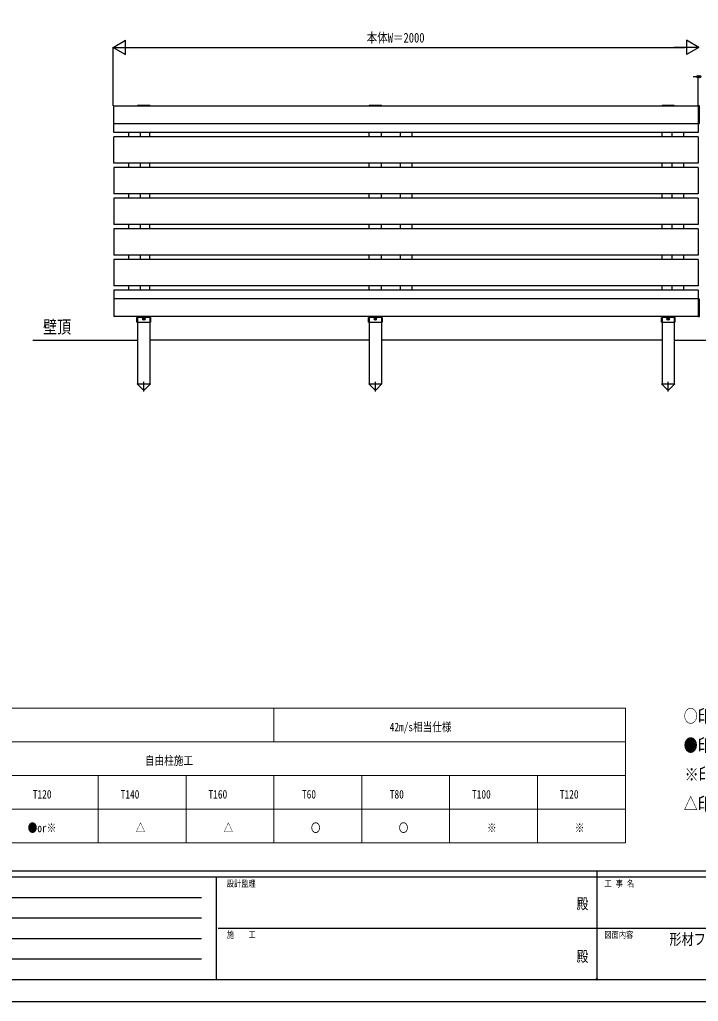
# Model space of a CAD drawing. Units: millimetres, scale not verified. Extents: x -4205 to 4205, y -2970 to 2970.
# Drawn here: x -1976 to 342, y -2970 to 386 of the extents above; entities that cross this region are included whole.
import ezdxf
from ezdxf.enums import TextEntityAlignment as Align

# ---------------------------------------------------------------- set-up
doc = ezdxf.new("R2010")
doc.units = ezdxf.units.MM
doc.header["$LTSCALE"] = 10
doc.header["$PDMODE"] = 32
doc.header["$PDSIZE"] = 5
doc.layers.add('0-1_TABLE1', color=7, linetype='Continuous', lineweight=18)
for name, color, linetype in [('0-2_USER1', 3, 'Continuous'), ('0-3_YKK_A1', 4, 'Continuous'), ('0-4_YKK_D', 6, 'Continuous'), ('0-5_YKK_ZWAK', 7, 'Continuous')]:
    doc.layers.add(name, color=color, linetype=linetype)
doc.styles.add('ＭＳ ゴシック', font='')
doc.styles.get('ＭＳ ゴシック').set_extended_font_data('MS Gothic')

msp = doc.modelspace()

# ---------------------------------------------------------------- linework, layer by layer
at = {"layer": '0-1_TABLE1'}
for p, q in [((-3807.37, -1968.12), (92.63, -1968.12)), ((-1107.37, -1968.12), (-1107.37, -2083.12)), ((92.63, -1968.12), (92.63, -2428.12)), ((-2907.37, -2083.12), (92.63, -2083.12)), ((-2907.37, -2198.12), (92.63, -2198.12)), ((-1707.37, -2198.12), (-1707.37, -2428.12)), ((-1407.37, -2198.12), (-1407.37, -2428.12)), ((-1107.37, -2198.12), (-1107.37, -2428.12)), ((-807.37, -2198.12), (-807.37, -2428.12)), ((-507.37, -2198.12), (-507.37, -2428.12)), ((-207.37, -2198.12), (-207.37, -2428.12)), ((-3807.37, -2313.12), (92.63, -2313.12)), ((-3807.37, -2428.12), (92.63, -2428.12))]:
    msp.add_line(p, q, dxfattribs=at)
at = {"layer": '0-3_YKK_A1'}
for p, q in [((340.94, 90.38), (-1654.06, 90.38)), ((-1531.06, 91.58), (-1573.06, 91.58)), ((-1563.06, 92.58), (-1558.56, 92.58)), ((-1541.06, 92.58), (-1545.56, 92.58)), ((-740.06, 91.58), (-782.06, 91.58)), ((-772.06, 92.58), (-767.56, 92.58)), ((-750.06, 92.58), (-754.56, 92.58)), ((259.94, 91.58), (217.94, 91.58)), ((227.94, 92.58), (232.44, 92.58)), ((249.94, 92.58), (245.44, 92.58)), ((340.94, 90.38), (340.94, 30.46)), ((341.44, 89.46), (340.94, 89.46)), ((340.94, 29.88), (-1654.06, 29.88)), ((340.94, 0.38), (-1654.06, 0.38)), ((-1604.56, 0.38), (-1604.56, -14.62)), ((-1564.56, 0.38), (-1564.56, -14.62)), ((-1531.06, -14.62), (-1531.06, 0.38)), ((-782.06, -14.62), (-782.06, 0.38)), ((-740.06, -14.62), (-740.06, 0.38)), ((-676.56, 0.38), (-676.56, -14.62)), ((-636.56, 0.38), (-636.56, -14.62)), ((217.94, -14.62), (217.94, 0.38)), ((251.44, 0.38), (251.44, -14.62)), ((291.44, 0.38), (291.44, -14.62)), ((341.44, 31.46), (340.94, 31.46)), ((340.94, -14.62), (-1654.06, -14.62)), ((-1654.06, -104.62), (-1654.06, -14.62)), ((340.94, -104.62), (-1654.06, -104.62)), ((340.94, -119.62), (-1654.06, -119.62)), ((-1654.06, -119.62), (-1654.06, -209.62)), ((-1604.56, -104.62), (-1604.56, -119.62)), ((-1564.56, -104.62), (-1564.56, -119.62)), ((-1531.06, -119.62), (-1531.06, -104.62)), ((-782.06, -119.62), (-782.06, -104.62)), ((-740.06, -119.62), (-740.06, -104.62)), ((-676.56, -104.62), (-676.56, -119.62)), ((-636.56, -104.62), (-636.56, -119.62)), ((217.94, -119.62), (217.94, -104.62)), ((251.44, -104.62), (251.44, -119.62)), ((291.44, -104.62), (291.44, -119.62)), ((340.94, -209.62), (-1654.06, -209.62)), ((340.94, -224.62), (-1654.06, -224.62)), ((-1654.06, -224.62), (-1654.06, -314.62)), ((-1604.56, -209.62), (-1604.56, -224.62)), ((-1564.56, -209.62), (-1564.56, -224.62)), ((-1531.06, -224.62), (-1531.06, -209.62)), ((-782.06, -224.62), (-782.06, -209.62)), ((-740.06, -224.62), (-740.06, -209.62)), ((-676.56, -209.62), (-676.56, -224.62)), ((-636.56, -209.62), (-636.56, -224.62)), ((217.94, -224.62), (217.94, -209.62)), ((251.44, -209.62), (251.44, -224.62)), ((291.44, -209.62), (291.44, -224.62)), ((340.94, -314.62), (-1654.06, -314.62)), ((340.94, -329.62), (-1654.06, -329.62)), ((-1654.06, -329.62), (-1654.06, -419.62)), ((-1604.56, -314.62), (-1604.56, -329.62)), ((-1564.56, -314.62), (-1564.56, -329.62)), ((-1531.06, -329.62), (-1531.06, -314.62)), ((-782.06, -329.62), (-782.06, -314.62)), ((-740.06, -329.62), (-740.06, -314.62)), ((-676.56, -314.62), (-676.56, -329.62)), ((-636.56, -314.62), (-636.56, -329.62)), ((217.94, -329.62), (217.94, -314.62)), ((251.44, -314.62), (251.44, -329.62)), ((291.44, -314.62), (291.44, -329.62)), ((340.94, -419.62), (-1654.06, -419.62)), ((340.94, -434.62), (-1654.06, -434.62)), ((-1654.06, -434.62), (-1654.06, -524.62)), ((-1604.56, -419.62), (-1604.56, -434.62)), ((-1564.56, -419.62), (-1564.56, -434.62)), ((-1531.06, -434.62), (-1531.06, -419.62)), ((-782.06, -434.62), (-782.06, -419.62)), ((-740.06, -434.62), (-740.06, -419.62)), ((-676.56, -419.62), (-676.56, -434.62)), ((-636.56, -419.62), (-636.56, -434.62)), ((217.94, -434.62), (217.94, -419.62)), ((251.44, -419.62), (251.44, -434.62)), ((291.44, -419.62), (291.44, -434.62)), ((340.94, -524.62), (-1654.06, -524.62)), ((-1604.56, -524.62), (-1604.56, -539.62)), ((-1564.56, -524.62), (-1564.56, -539.62)), ((-1531.06, -539.62), (-1531.06, -524.62)), ((-782.06, -539.62), (-782.06, -524.62)), ((-740.06, -539.62), (-740.06, -524.62)), ((-676.56, -524.62), (-676.56, -539.62)), ((-636.56, -524.62), (-636.56, -539.62)), ((217.94, -539.62), (217.94, -524.62)), ((251.44, -524.62), (251.44, -539.62)), ((291.44, -524.62), (291.44, -539.62)), ((340.94, -539.62), (-1654.06, -539.62)), ((-1654.06, -539.62), (-1654.06, -629.62)), ((340.94, -569.12), (-1654.06, -569.12)), ((341.44, -570.54), (340.94, -570.54)), ((340.94, -629.62), (-1654.06, -629.62)), ((-1575.31, -632.59), (-1573.31, -632.59)), ((-1575.31, -648.59), (-1575.31, -632.59)), ((-1573.31, -629.62), (-1573.31, -632.59)), ((-1573.31, -631.59), (-1530.81, -631.59)), ((-1573.06, -629.54), (-1573.06, -859.54)), ((-1554.14, -637.24), (-1554.14, -637.94)), ((-1554.14, -637.24), (-1552.91, -637.24)), ((-1552.41, -635.52), (-1551.71, -635.52)), ((-1552.41, -635.52), (-1552.41, -636.74)), ((-1552.06, -642.14), (-1552.06, -633.04)), ((-1551.71, -635.52), (-1551.71, -636.74)), ((-1551.21, -637.24), (-1549.99, -637.24)), ((-1549.99, -637.24), (-1549.99, -637.94)), ((-1531.06, -629.54), (-1531.06, -859.54)), ((-1530.81, -629.62), (-1530.81, -632.59)), ((-1530.81, -632.59), (-1528.81, -632.59)), ((-1528.81, -632.59), (-1528.81, -648.59)), ((-784.31, -632.59), (-782.31, -632.59)), ((-784.31, -648.59), (-784.31, -632.59)), ((-782.31, -629.62), (-782.31, -632.59)), ((-782.31, -631.59), (-739.81, -631.59)), ((-782.06, -629.54), (-782.06, -859.54)), ((-763.13, -637.24), (-763.13, -637.94)), ((-763.13, -637.24), (-761.91, -637.24)), ((-761.41, -635.52), (-760.71, -635.52)), ((-761.41, -635.52), (-761.41, -636.74)), ((-761.06, -642.14), (-761.06, -633.04)), ((-760.71, -635.52), (-760.71, -636.74)), ((-760.21, -637.24), (-758.98, -637.24)), ((-758.98, -637.24), (-758.98, -637.94)), ((-740.06, -629.54), (-740.06, -859.54)), ((-739.81, -629.62), (-739.81, -632.59)), ((-739.81, -632.59), (-737.81, -632.59)), ((-737.81, -632.59), (-737.81, -648.59)), ((215.69, -632.59), (217.69, -632.59)), ((215.69, -648.59), (215.69, -632.59)), ((217.69, -629.62), (217.69, -632.59)), ((217.69, -631.59), (260.19, -631.59)), ((217.94, -629.54), (217.94, -859.54)), ((236.87, -637.24), (236.87, -637.94)), ((236.87, -637.24), (238.09, -637.24)), ((238.59, -635.52), (239.29, -635.52)), ((238.59, -635.52), (238.59, -636.74)), ((238.94, -642.14), (238.94, -633.04)), ((239.29, -635.52), (239.29, -636.74)), ((239.79, -637.24), (241.02, -637.24)), ((241.02, -637.24), (241.02, -637.94)), ((259.94, -629.54), (259.94, -859.54)), ((260.19, -629.62), (260.19, -632.59)), ((260.19, -632.59), (262.19, -632.59)), ((262.19, -632.59), (262.19, -648.59)), ((341.44, -628.54), (340.94, -628.54)), ((-1575.31, -648.59), (-1528.81, -648.59)), ((-1556.61, -637.59), (-1547.51, -637.59)), ((-1556.56, -637.59), (-1547.56, -637.59)), ((-1554.14, -637.94), (-1552.91, -637.94)), ((-1552.41, -638.44), (-1552.41, -639.67)), ((-1552.41, -639.67), (-1551.71, -639.67)), ((-1551.71, -638.44), (-1551.71, -639.67)), ((-1551.21, -637.94), (-1549.99, -637.94)), ((-784.31, -648.59), (-737.81, -648.59)), ((-765.61, -637.59), (-756.51, -637.59)), ((-765.56, -637.59), (-756.56, -637.59)), ((-763.13, -637.94), (-761.91, -637.94)), ((-761.41, -638.44), (-761.41, -639.67)), ((-761.41, -639.67), (-760.71, -639.67)), ((-760.71, -638.44), (-760.71, -639.67)), ((-760.21, -637.94), (-758.98, -637.94)), ((215.69, -648.59), (262.19, -648.59)), ((234.39, -637.59), (243.49, -637.59)), ((234.44, -637.59), (243.44, -637.59)), ((236.87, -637.94), (238.09, -637.94)), ((238.59, -638.44), (238.59, -639.67)), ((238.59, -639.67), (239.29, -639.67)), ((239.29, -638.44), (239.29, -639.67)), ((239.79, -637.94), (241.02, -637.94)), ((-1931.06, -709.62), (-1573.06, -709.62)), ((-782.06, -709.54), (-1531.06, -709.54)), ((217.94, -709.54), (-740.06, -709.54)), ((259.94, -709.54), (1217.94, -709.54)), ((-1573.26, -860.54), (-1573.26, -859.54)), ((-1573.26, -859.54), (-1530.86, -859.54)), ((-1573.26, -860.54), (-1555.58, -878.08)), ((-1552.06, -885.05), (-1552.06, -852.57)), ((-1530.86, -860.54), (-1548.54, -878.08)), ((-1530.86, -859.54), (-1530.86, -860.54)), ((-782.26, -860.54), (-782.26, -859.54)), ((-782.26, -859.54), (-739.86, -859.54)), ((-782.26, -860.54), (-764.58, -878.08)), ((-761.06, -885.05), (-761.06, -852.57)), ((-739.86, -860.54), (-757.54, -878.08)), ((-739.86, -859.54), (-739.86, -860.54)), ((217.74, -860.54), (217.74, -859.54)), ((217.74, -859.54), (260.14, -859.54)), ((217.74, -860.54), (235.42, -878.08)), ((238.94, -885.05), (238.94, -852.57)), ((260.14, -860.54), (242.46, -878.08)), ((260.14, -859.54), (260.14, -860.54))]:
    msp.add_line(p, q, dxfattribs=at)
for points in [[(340.94, 90.38), (340.94, 0.38), (-1654.06, 0.38), (-1654.06, 90.38)], [(340.94, -14.62), (340.94, -104.62), (-1654.06, -104.62)], [(340.94, -119.62), (340.94, -209.62), (-1654.06, -209.62)], [(340.94, -224.62), (340.94, -314.62), (-1654.06, -314.62)], [(340.94, -329.62), (340.94, -419.62), (-1654.06, -419.62)], [(340.94, -434.62), (340.94, -524.62), (-1654.06, -524.62)], [(340.94, -539.62), (340.94, -629.62), (-1654.06, -629.62)]]:
    msp.add_lwpolyline(points, dxfattribs=at)
for points in [[(345.44, 30.46), (345.44, 90.46), (341.44, 90.46), (341.44, 30.46)], [(345.44, -629.54), (345.44, -569.54), (341.44, -569.54), (341.44, -629.54)]]:
    msp.add_lwpolyline(points, close=True, dxfattribs=at)
for centre in [(-1552.06, -637.59), (-761.06, -637.59), (238.94, -637.59)]:
    msp.add_circle(centre, 4.25, dxfattribs=at)
for centre, radius, start, end in [((-1573.06, 89.88), 1.7, 90, 162.89536), ((-1563.06, 91.58), 1, 90, 180), ((-1558.56, 91.58), 1, 0, 90), ((-1545.56, 91.58), 1, 90, 180), ((-1541.06, 91.58), 1, 0, 90), ((-1531.06, 89.88), 1.7, 17.10464, 90), ((-782.06, 89.88), 1.7, 90, 162.89536), ((-772.06, 91.58), 1, 90, 180), ((-767.56, 91.58), 1, 0, 90), ((-754.56, 91.58), 1, 90, 180), ((-750.06, 91.58), 1, 0, 90), ((-740.06, 89.88), 1.7, 17.10464, 90), ((217.94, 89.88), 1.7, 90, 162.89536), ((227.94, 91.58), 1, 90, 180), ((232.44, 91.58), 1, 0, 90), ((245.44, 91.58), 1, 90, 180), ((249.94, 91.58), 1, 0, 90), ((259.94, 89.88), 1.7, 17.10464, 90), ((-1552.91, -636.74), 0.5, 270, 0), ((-1551.21, -636.74), 0.5, 180, 270), ((-761.91, -636.74), 0.5, 270, 0), ((-760.21, -636.74), 0.5, 180, 270), ((238.09, -636.74), 0.5, 270, 0), ((239.79, -636.74), 0.5, 180, 270), ((-1552.91, -638.44), 0.5, 0, 90), ((-1551.21, -638.44), 0.5, 90, 180), ((-761.91, -638.44), 0.5, 0, 90), ((-760.21, -638.44), 0.5, 90, 180), ((238.09, -638.44), 0.5, 0, 90), ((239.79, -638.44), 0.5, 90, 180), ((-1552.06, -874.54), 5, 225.20979, 314.79021), ((-1552.06, -874.54), 5, 225.20979, 314.79021), ((-761.06, -874.54), 5, 225.20979, 314.79021), ((-761.06, -874.54), 5, 225.20979, 314.79021), ((238.94, -874.54), 5, 225.20979, 314.79021), ((238.94, -874.54), 5, 225.20979, 314.79021)]:
    msp.add_arc(centre, radius, start, end, dxfattribs=at)
at = {"layer": '0-4_YKK_D'}
for p, q in [((-1656.56, 290.46), (-1614.13, 314.96)), ((-1614.13, 265.96), (-1614.13, 314.96)), ((343.44, 290.46), (301, 314.96)), ((301, 314.96), (301, 265.96)), ((-1656.56, 91.46), (-1656.56, 291.46)), ((-1656.56, 290.46), (-1614.13, 265.96)), ((-1656.56, 290.46), (-1571.69, 290.46)), ((-1607.56, 290.46), (294.44, 290.46)), ((343.44, 290.46), (258.57, 290.46)), ((343.44, 290.46), (301, 265.96)), ((340.94, 190.46), (323.94, 190.46)), ((340.94, 91.46), (340.94, 191.46)), ((340.94, 190.46), (345.94, 190.46))]:
    msp.add_line(p, q, dxfattribs=at)
for centre in [(340.94, 190.46), (345.94, 190.46)]:
    msp.add_circle(centre, 4.25, dxfattribs=at)
at = {"layer": '0-5_YKK_ZWAK'}
for p, q in [((3895.02, -2525), (-3904.98, -2525)), ((-1304.98, -2545), (-3904.98, -2545)), ((-1304.98, -2545), (-1304.98, -2895)), ((-4.98, -2545), (-1304.98, -2545)), ((-4.98, -2525), (-4.98, -2895)), ((1295.02, -2545), (-4.98, -2545)), ((-3862.48, -2615), (-1354.98, -2615)), ((-3862.48, -2685), (-1354.98, -2685)), ((-1297.48, -2720), (-4.98, -2720)), ((-4.98, -2720), (1295.02, -2720)), ((-3862.48, -2755), (-1354.98, -2755)), ((-3862.48, -2825), (-1354.98, -2825)), ((-3904.98, -2895), (-1304.98, -2895)), ((-1304.98, -2895), (-4.98, -2895)), ((-4.98, -2895), (1295.02, -2895))]:
    msp.add_line(p, q, dxfattribs=at)
msp.add_lwpolyline([(-4205, -2970), (4205, -2970), (4205, 2970), (-4205, 2970)], close=True, dxfattribs=at)
msp.add_point((-4.98, -2895), dxfattribs=at)

# ---------------------------------------------------------------- texts
at = {"layer": '0-1_TABLE1', "style": 'ＭＳ ゴシック', "width": 0.8}
for s, p in [('42m/s相当仕様', (-712.17, -2055.62)), ('自由柱施工', (-1548.17, -2170.62)), ('T120', (-1930.97, -2285.62)), ('T140', (-1630.97, -2285.62)), ('T160', (-1330.97, -2285.62)), ('T60', (-1011.77, -2285.62)), ('T80', (-711.77, -2285.62)), ('T100', (-430.97, -2285.62)), ('T120', (-130.97, -2285.62)), ('●or※', (-1948.57, -2400.62)), ('△', (-1579.77, -2400.62)), ('△', (-1279.77, -2400.62)), ('〇', (-981.37, -2400.62)), ('〇', (-681.37, -2400.62)), ('※', (-379.77, -2400.62)), ('※', (-79.77, -2400.62))]:
    msp.add_text(s, height=29.33, dxfattribs=at).set_placement(p, align=Align.BOTTOM_LEFT)
at = {"layer": '0-2_USER1', "style": 'ＭＳ ゴシック', "width": 0.8}
for s, height, p in [('壁頂', 43.99, (-1896.19, -700)), ('○印：支柱ピッチ=2m以下\u3000A=150', 43.99, (291.8, -2030)), ('●印：支柱ピッチ=2m以下\u3000A=250', 43.99, (291.8, -2130)), ('※印：支柱ピッチ=1m以下\u3000A=150', 43.99, (295, -2230)), ('△印：支柱ピッチ=1m以下\u3000A=250', 43.99, (291.8, -2330)), ('形材フェンス ルシアスフェンス H02型', 38.12, (242.97, -2788))]:
    msp.add_text(s, height=height, dxfattribs=at).set_placement(p, align=Align.BOTTOM_LEFT)
at = {"layer": '0-4_YKK_D', "style": 'ＭＳ ゴシック', "width": 0.8}
msp.add_text('本体W＝2000', height=32.99, dxfattribs=at).set_placement((-790.96, 297.46), align=Align.BOTTOM_LEFT)
at = {"layer": '0-5_YKK_ZWAK', "style": 'ＭＳ ゴシック', "width": 0.8}
for s, height, p in [('設計監理', 21.99, (-1268.31, -2585)), ('工 事 名', 21.99, (21.27, -2585)), ('殿', 36.66, (-73.67, -2665.83)), ('施\u3000\u3000工', 21.99, (-1268.31, -2760)), ('図面内容', 21.99, (21.27, -2760)), ('殿', 36.66, (-73.67, -2845.83))]:
    msp.add_text(s, height=height, dxfattribs=at).set_placement(p, align=Align.BOTTOM_LEFT)

doc.saveas('drawing.dxf')
